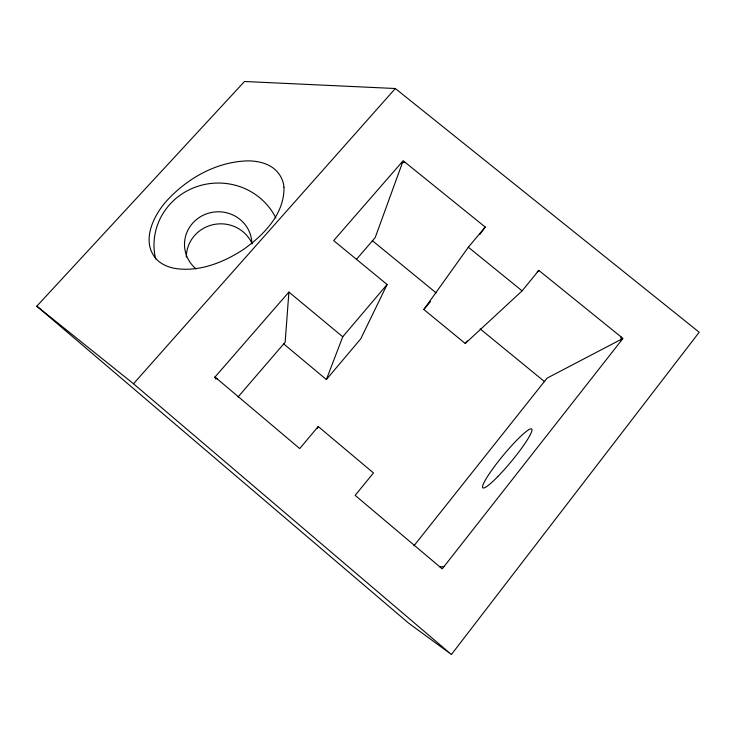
<?xml version="1.0" encoding="UTF-8"?>
<svg xmlns="http://www.w3.org/2000/svg" width="736" height="736" viewBox="0 0 736 736"><rect width="100%" height="100%" fill="white"/><g stroke="black" fill="none" stroke-linecap="round" stroke-linejoin="round"><path stroke-width="1.1" d="M283.434 343.684L326.37 379.555L342.755 336.766L288.898 292.072L285.154 342.231L237.986 397.026M402.767 161.791L375.213 237.572L356.656 259.127M317.225 428.545L318.219 426.503L373.465 472.944L355.157 495.365L442.216 568.864L622.969 338.431L538.826 270.397L537.17 271.961M479.863 234.453L485.208 227.056L403.153 160.724L333.666 240.598L387.108 284.501L360.76 338.818L326.37 379.555M538.826 270.397L522.118 290.867L465.244 343.482L423.835 309.488L468.335 247.222L485.208 227.056M451.416 654.506L699.2 332.24L395.324 88.513L244.499 81.494L36.8 306.185L408.388 622.95L451.416 654.506L133.501 383.76L36.8 306.185M413.862 545.9L547.069 378.148L621.957 338.965M465.244 343.482L467.323 340.952M423.835 309.488L430.459 301.567M318.219 426.503L299.745 448.583L214.995 377.034L214.452 377.329L217.166 378.865M342.755 336.766L387.108 284.501M288.898 292.072L214.995 377.034L215.804 379.114M133.501 383.76L395.324 88.513M439.944 566.95L444.02 566.554M401.451 162.684L405.251 162.417M468.335 247.222L522.118 290.867M372.287 240.617L436.181 292.919M480.148 328.9L544.631 381.68M620.871 336.72L621.414 340.575M155.636 258.971A64.032 61.723 -4.1 0 1 196.981 186.576A64.032 61.723 -4.1 0 1 275.862 218.031M196.043 268.87A33.7 32.485 -4.1 0 1 204.056 214.848A33.7 32.485 -4.1 0 1 251.878 243.726M186.318 257.168A34.307 33.148 -4.6 0 1 213.744 224.535A34.307 33.148 -4.6 0 1 252.163 243.809M283.967 187.156C284.648 214.056 263.378 235.483 242.816 249.89C222.778 262.844 198.453 272.394 174.266 268.3A213.238 76.572 -41 0 1 157.743 260.507C139.426 242.53 153.714 214.259 168.47 198.913C189.078 177.238 217.709 161.534 248.06 160.871A225.133 84.364 -46.7 0 1 267.564 164.735C276.543 168.664 283.13 177.312 283.967 187.156M497.812 476.56A38.226 5.06 -50.3 0 0 531.806 429.125A38.226 5.06 -50.3 0 0 492.2 469.596A38.226 5.06 -50.3 0 0 497.812 476.56"/></g></svg>
